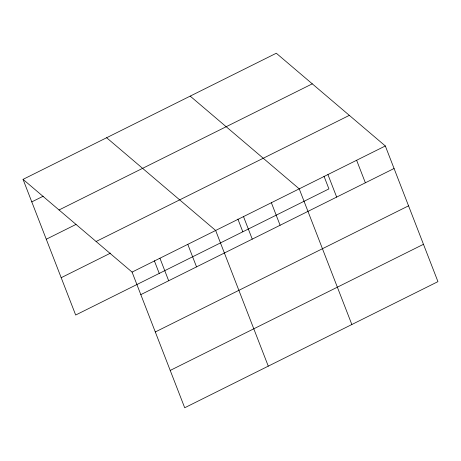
<?xml version="1.0" encoding="UTF-8"?>
<svg xmlns="http://www.w3.org/2000/svg" width="461" height="461" viewBox="0 0 461 461"><rect width="100%" height="100%" fill="white"/><g stroke="black" fill="none" stroke-linecap="round" stroke-linejoin="round"><path stroke-width="0.69" d="M23.05 179.364L276.3 53.234L385.327 145.97L437.95 281.636L184.7 407.766L132.077 272.099L23.05 179.364L75.673 315.03L328.923 188.901L324.008 176.235M31.792 201.895L43.184 196.219M59.031 209.968L312.281 83.839M46.273 239.23L76.025 224.409M96.101 241.495L349.352 115.365M61.192 277.695L110.577 253.101M132.077 272.099L385.327 145.97M140.818 294.631L394.069 168.501M155.299 331.966L408.55 205.837M170.218 370.431L423.469 244.301M190.197 96.119L299.224 188.854L351.847 324.521M106.624 137.741L215.65 230.477L268.273 366.143M356.624 160.261L365.366 182.792M327.927 174.558L336.663 197.089M271.368 202.725L280.104 225.256M243.506 216.601L252.248 239.132M237.905 219.119L242.814 231.785M187.794 244.353L196.536 266.884M159.938 258.223L168.674 280.755M154.331 260.742L159.247 273.408"/></g></svg>
